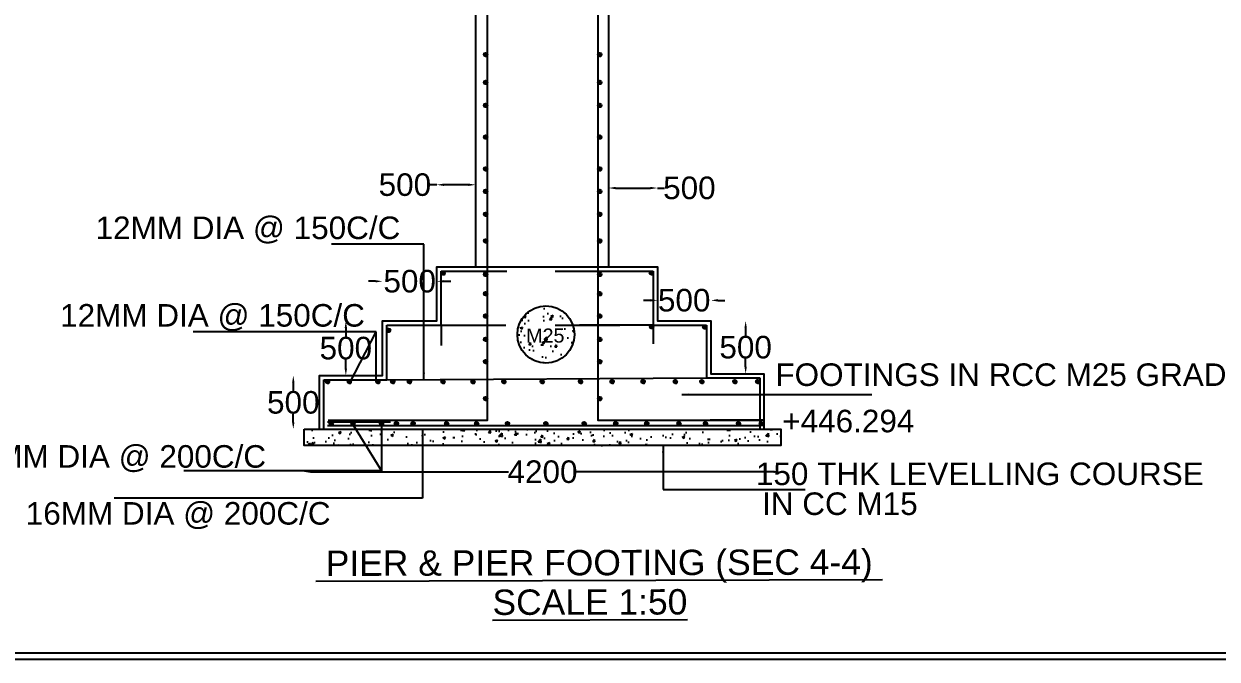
# Model space of a CAD drawing. Header units: inches. Extents: x 508123 to 525314, y -169988 to -157768.
# Drawn here: x 516138 to 520375, y -169988 to -167734 of the extents above; entities that cross this region are included whole.
import ezdxf

# ---------------------------------------------------------------- set-up
doc = ezdxf.new("R2010")
doc.units = ezdxf.units.IN
doc.header["$MEASUREMENT"] = 0
doc.layers.add('DRAWING', color=7, linetype='Continuous')
doc.layers.add('TEXT', color=7, linetype='Continuous')
doc.styles.get("Standard").update_dxf_attribs({"font": 'arial.ttf', "height": 80})
doc.dimstyles.new('ST100', dxfattribs={"dimtxt": 100, "dimasz": 25, "dimexe": 0, "dimexo": 300, "dimgap": 0.09, "dimtad": 0, "dimtih": 1, "dimtoh": 1, "dimdec": 0, "dimzin": 0, "dimdsep": 46, "dimtxsty": 'Standard', "dimcen": 0, "dimse1": 1, "dimse2": 1, "dimadec": 0, "dimazin": 0, "dimtfac": 1, "dimtdec": 0, "dimtofl": 0, "dimtmove": 0, "dimatfit": 3, "dimfxl": 2000, "dimtolj": 1, "dimtzin": 0, "dimarcsym": 0})

# ---------------------------------------------------------------- blocks, each defined once
blk = doc.blocks.new('*D82')
at = {"layer": 'Defpoints', "color": 0, "ltscale": 0.4, "transparency": 16777216}
for p in [(517604.5, -168305), (517604.5, -168596.5), (517742, -168596.5)]:
    blk.add_point(p, dxfattribs=at)
at = {"layer": 'DRAWING', "color": 0, "lineweight": -2, "ltscale": 0.4, "transparency": 16777216}
for p, q in [((517604.5, -168305), (517579.5, -168305)), ((517717, -168305), (517629.5, -168305))]:
    blk.add_line(p, q, dxfattribs=at)
at = {"layer": 'DRAWING', "color": 0, "ltscale": 0.4, "transparency": 16777216}
for points in [[(517629.5, -168300.8), (517629.5, -168309.2), (517604.5, -168305)], [(517717, -168300.8), (517717, -168309.2), (517742, -168305)]]:
    blk.add_solid(points, dxfattribs=at)
at = {"layer": 'DRAWING', "color": 0, "ltscale": 0.4, "transparency": 16777216, "insert": (517491.2, -168305), "char_height": 80, "attachment_point": 5}
blk.add_mtext('\\A1;500', dxfattribs=at)
blk = doc.blocks.new('*D83')
at = {"layer": 'Defpoints', "color": 0, "ltscale": 0.4, "transparency": 16777216}
for p in [(518388, -168316.5), (518214, -168582.5), (518388, -168596.5)]:
    blk.add_point(p, dxfattribs=at)
at = {"layer": 'DRAWING', "color": 0, "lineweight": -2, "ltscale": 0.4, "transparency": 16777216}
for p, q in [((518239, -168316.5), (518363, -168316.5)), ((518388, -168316.5), (518413, -168316.5))]:
    blk.add_line(p, q, dxfattribs=at)
at = {"layer": 'DRAWING', "color": 0, "ltscale": 0.4, "transparency": 16777216}
for points in [[(518239, -168312.3), (518239, -168320.6), (518214, -168316.5)], [(518363, -168312.3), (518363, -168320.6), (518388, -168316.5)]]:
    blk.add_solid(points, dxfattribs=at)
at = {"layer": 'DRAWING', "color": 0, "ltscale": 0.4, "transparency": 16777216, "insert": (518501.3, -168316.5), "char_height": 80, "attachment_point": 5}
blk.add_mtext('\\A1;500', dxfattribs=at)
blk = doc.blocks.new('*D84')
at = {"layer": 'Defpoints', "color": 0, "ltscale": 0.4, "transparency": 16777216}
for p in [(517412, -168647.5), (517412, -168788), (517604.5, -168788)]:
    blk.add_point(p, dxfattribs=at)
at = {"layer": 'DRAWING', "color": 0, "lineweight": -2, "ltscale": 0.4, "transparency": 16777216}
for p, q in [((517387, -168647.5), (517362, -168647.5)), ((517629.5, -168647.5), (517654.5, -168647.5))]:
    blk.add_line(p, q, dxfattribs=at)
at = {"layer": 'DRAWING', "color": 0, "ltscale": 0.4, "transparency": 16777216}
for points in [[(517387, -168643.3), (517387, -168651.7), (517412, -168647.5)], [(517629.5, -168643.3), (517629.5, -168651.7), (517604.5, -168647.5)]]:
    blk.add_solid(points, dxfattribs=at)
at = {"layer": 'DRAWING', "color": 0, "ltscale": 0.4, "transparency": 16777216, "insert": (517508.2, -168647.5), "char_height": 80, "attachment_point": 5}
blk.add_mtext('\\A1;500', dxfattribs=at)
blk = doc.blocks.new('*D85')
at = {"layer": 'Defpoints', "color": 0, "ltscale": 0.4, "transparency": 16777216}
for p in [(518577.5, -168715), (518388, -168788), (518577.5, -168788)]:
    blk.add_point(p, dxfattribs=at)
at = {"layer": 'DRAWING', "color": 0, "lineweight": -2, "ltscale": 0.4, "transparency": 16777216}
for p, q in [((518363, -168715), (518338, -168715)), ((518602.5, -168715), (518627.5, -168715))]:
    blk.add_line(p, q, dxfattribs=at)
at = {"layer": 'DRAWING', "color": 0, "ltscale": 0.4, "transparency": 16777216}
for points in [[(518363, -168710.8), (518363, -168719.2), (518388, -168715)], [(518602.5, -168710.8), (518602.5, -168719.2), (518577.5, -168715)]]:
    blk.add_solid(points, dxfattribs=at)
at = {"layer": 'DRAWING', "color": 0, "ltscale": 0.4, "transparency": 16777216, "insert": (518482.8, -168715), "char_height": 80, "attachment_point": 5}
blk.add_mtext('\\A1;500', dxfattribs=at)
blk = doc.blocks.new('*D86')
at = {"layer": 'Defpoints', "color": 0, "ltscale": 0.4, "transparency": 16777216}
for p in [(518577.5, -168788), (518577.5, -168975.5), (518701, -168975.5)]:
    blk.add_point(p, dxfattribs=at)
at = {"layer": 'DRAWING', "color": 0, "lineweight": -2, "ltscale": 0.4, "transparency": 16777216}
for p, q in [((518701, -168813), (518701, -168840.8)), ((518701, -168950.5), (518701, -168922.7))]:
    blk.add_line(p, q, dxfattribs=at)
at = {"layer": 'DRAWING', "color": 0, "ltscale": 0.4, "transparency": 16777216}
for points in [[(518696.8, -168813), (518705.2, -168813), (518701, -168788)], [(518696.8, -168950.5), (518705.2, -168950.5), (518701, -168975.5)]]:
    blk.add_solid(points, dxfattribs=at)
at = {"layer": 'DRAWING', "color": 0, "ltscale": 0.4, "transparency": 16777216, "insert": (518701, -168881.7), "char_height": 80, "attachment_point": 5}
blk.add_mtext('\\A1;500', dxfattribs=at)
blk = doc.blocks.new('*D87')
at = {"layer": 'Defpoints', "color": 0, "ltscale": 0.4, "transparency": 16777216}
for p in [(517412, -168788), (517281.5, -168982), (517412, -168982)]:
    blk.add_point(p, dxfattribs=at)
at = {"layer": 'DRAWING', "color": 0, "lineweight": -2, "ltscale": 0.4, "transparency": 16777216}
for p, q in [((517281.5, -168813), (517281.5, -168844.1)), ((517281.5, -168957), (517281.5, -168925.9))]:
    blk.add_line(p, q, dxfattribs=at)
at = {"layer": 'DRAWING', "color": 0, "ltscale": 0.4, "transparency": 16777216}
for points in [[(517277.3, -168813), (517285.7, -168813), (517281.5, -168788)], [(517277.3, -168957), (517285.7, -168957), (517281.5, -168982)]]:
    blk.add_solid(points, dxfattribs=at)
at = {"layer": 'DRAWING', "color": 0, "ltscale": 0.4, "transparency": 16777216, "insert": (517281.5, -168885), "char_height": 80, "attachment_point": 5}
blk.add_mtext('\\A1;500', dxfattribs=at)
blk = doc.blocks.new('*D88')
at = {"layer": 'Defpoints', "color": 0, "ltscale": 0.4, "transparency": 16777216}
for p in [(517188, -168982), (517095, -169172.5), (517188, -169172.5)]:
    blk.add_point(p, dxfattribs=at)
at = {"layer": 'DRAWING', "color": 0, "lineweight": -2, "ltscale": 0.4, "transparency": 16777216}
for p, q in [((517095, -169007), (517095, -169036.6)), ((517095, -169147.5), (517095, -169118.4))]:
    blk.add_line(p, q, dxfattribs=at)
at = {"layer": 'DRAWING', "color": 0, "ltscale": 0.4, "transparency": 16777216}
for points in [[(517090.8, -169007), (517099.2, -169007), (517095, -168982)], [(517090.8, -169147.5), (517099.2, -169147.5), (517095, -169172.5)]]:
    blk.add_solid(points, dxfattribs=at)
at = {"layer": 'DRAWING', "color": 0, "ltscale": 0.4, "transparency": 16777216, "insert": (517095, -169077.5), "char_height": 80, "attachment_point": 5}
blk.add_mtext('\\A1;500', dxfattribs=at)
blk = doc.blocks.new('*D89')
at = {"layer": 'Defpoints', "color": 0, "ltscale": 0.4, "transparency": 16777216}
for p in [(517134, -169230), (518825.5, -169230), (518825.5, -169323.5)]:
    blk.add_point(p, dxfattribs=at)
at = {"layer": 'DRAWING', "color": 0, "lineweight": -2, "ltscale": 0.4, "transparency": 16777216}
for p, q in [((517159, -169323.5), (517858.7, -169323.5)), ((518800.5, -169323.5), (518100.8, -169323.5))]:
    blk.add_line(p, q, dxfattribs=at)
at = {"layer": 'DRAWING', "color": 0, "ltscale": 0.4, "transparency": 16777216}
for points in [[(517159, -169319.3), (517159, -169327.7), (517134, -169323.5)], [(518800.5, -169319.3), (518800.5, -169327.7), (518825.5, -169323.5)]]:
    blk.add_solid(points, dxfattribs=at)
at = {"layer": 'DRAWING', "color": 0, "ltscale": 0.4, "transparency": 16777216, "insert": (517979.8, -169323.5), "char_height": 80, "attachment_point": 5}
blk.add_mtext('\\A1;4200', dxfattribs=at)

msp = doc.modelspace()

# ---------------------------------------------------------------- hatches: boundary and pattern name
at = {"layer": 'DRAWING', "ltscale": 0.4}
h = msp.add_hatch(dxfattribs=at)
h.set_pattern_fill('ANSI31', color=256, scale=0.65, style=0)
h.set_pattern_definition([(45, (186105.9, -61724.975), (-0.057452425971, 0.057452425971), [])])
h.paths.add_polyline_path([(517784, -167843, 1), (517771, -167843, 1)])
h = msp.add_hatch(dxfattribs=at)
h.set_pattern_fill('ANSI31', color=256, scale=0.65, style=0)
h.set_pattern_definition([(45, (186511.4, -61724.975), (-0.057452425971, 0.057452425971), [])])
h.paths.add_polyline_path([(518189.5, -167843, 1), (518176.5, -167843, 1)])
h = msp.add_hatch(dxfattribs=at)
h.set_pattern_fill('ANSI31', color=256, scale=0.65, style=0)
h.set_pattern_definition([(45, (186105.9, -61823.975), (-0.057452425971, 0.057452425971), [])])
h.paths.add_polyline_path([(517784, -167942, 1), (517771, -167942, 1)])
h = msp.add_hatch(dxfattribs=at)
h.set_pattern_fill('ANSI31', color=256, scale=0.65, style=0)
h.set_pattern_definition([(45, (186511.4, -61823.975), (-0.057452425971, 0.057452425971), [])])
h.paths.add_polyline_path([(518189.5, -167942, 1), (518176.5, -167942, 1)])
h = msp.add_hatch(dxfattribs=at)
h.set_pattern_fill('ANSI31', color=256, scale=0.65, style=0)
h.set_pattern_definition([(45, (186105.9, -61905.475), (-0.057452425971, 0.057452425971), [])])
h.paths.add_polyline_path([(517784, -168023.5, 1), (517771, -168023.5, 1)])
h = msp.add_hatch(dxfattribs=at)
h.set_pattern_fill('ANSI31', color=256, scale=0.65, style=0)
h.set_pattern_definition([(45, (186511.4, -61905.475), (-0.057452425971, 0.057452425971), [])])
h.paths.add_polyline_path([(518189.5, -168023.5, 1), (518176.5, -168023.5, 1)])
h = msp.add_hatch(dxfattribs=at)
h.set_pattern_fill('ANSI31', color=256, scale=0.65, style=0)
h.set_pattern_definition([(45, (186105.9, -62017.975), (-0.057452425971, 0.057452425971), [])])
h.paths.add_polyline_path([(517784, -168136, 1), (517771, -168136, 1)])
h = msp.add_hatch(dxfattribs=at)
h.set_pattern_fill('ANSI31', color=256, scale=0.65, style=0)
h.set_pattern_definition([(45, (186511.4, -62017.975), (-0.057452425971, 0.057452425971), [])])
h.paths.add_polyline_path([(518189.5, -168136, 1), (518176.5, -168136, 1)])
h = msp.add_hatch(dxfattribs=at)
h.set_pattern_fill('ANSI31', color=256, scale=0.65, style=0)
h.set_pattern_definition([(45, (186105.9, -62130.475), (-0.057452425971, 0.057452425971), [])])
h.paths.add_polyline_path([(517784, -168248.5, 1), (517771, -168248.5, 1)])
h = msp.add_hatch(dxfattribs=at)
h.set_pattern_fill('ANSI31', color=256, scale=0.65, style=0)
h.set_pattern_definition([(45, (186511.4, -62130.475), (-0.057452425971, 0.057452425971), [])])
h.paths.add_polyline_path([(518189.5, -168248.5, 1), (518176.5, -168248.5, 1)])
h = msp.add_hatch(dxfattribs=at)
h.set_pattern_fill('ANSI31', color=256, scale=0.65, style=0)
h.set_pattern_definition([(45, (186105.9, -62210.475), (-0.057452425971, 0.057452425971), [])])
h.paths.add_polyline_path([(517784, -168328.5, 1), (517771, -168328.5, 1)])
h = msp.add_hatch(dxfattribs=at)
h.set_pattern_fill('ANSI31', color=256, scale=0.65, style=0)
h.set_pattern_definition([(45, (186511.4, -62210.475), (-0.057452425971, 0.057452425971), [])])
h.paths.add_polyline_path([(518189.5, -168328.5, 1), (518176.5, -168328.5, 1)])
h = msp.add_hatch(dxfattribs=at)
h.set_pattern_fill('ANSI31', color=256, scale=0.65, style=0)
h.set_pattern_definition([(45, (186105.9, -62291.475), (-0.057452425971, 0.057452425971), [])])
h.paths.add_polyline_path([(517784, -168409.5, 1), (517771, -168409.5, 1)])
h = msp.add_hatch(dxfattribs=at)
h.set_pattern_fill('ANSI31', color=256, scale=0.65, style=0)
h.set_pattern_definition([(45, (186511.4, -62291.475), (-0.057452425971, 0.057452425971), [])])
h.paths.add_polyline_path([(518189.5, -168409.5, 1), (518176.5, -168409.5, 1)])
h = msp.add_hatch(dxfattribs=at)
h.set_pattern_fill('ANSI31', color=256, scale=0.65, style=0)
h.set_pattern_definition([(45, (186105.9, -62385.975), (-0.057452425971, 0.057452425971), [])])
h.paths.add_polyline_path([(517784, -168504, 1), (517771, -168504, 1)])
h = msp.add_hatch(dxfattribs=at)
h.set_pattern_fill('ANSI31', color=256, scale=0.65, style=0)
h.set_pattern_definition([(45, (186511.4, -62385.975), (-0.057452425971, 0.057452425971), [])])
h.paths.add_polyline_path([(518189.5, -168504, 1), (518176.5, -168504, 1)])
h = msp.add_hatch(dxfattribs=at)
h.set_pattern_fill('ANSI31', color=256, scale=0.65, style=0)
h.set_pattern_definition([(45, (185955.4, -62500.475), (-0.057452425971, 0.057452425971), [])])
h.paths.add_polyline_path([(517633.5, -168618.5, 1), (517620.5, -168618.5, 1)])
h = msp.add_hatch(dxfattribs=at)
h.set_pattern_fill('ANSI31', color=256, scale=0.65, style=0)
h.set_pattern_definition([(45, (186694.9, -62499.975), (-0.057452425971, 0.057452425971), [])])
h.paths.add_polyline_path([(518373, -168618, 1), (518360, -168618, 1)])
h = msp.add_hatch(dxfattribs=at)
h.set_pattern_fill('ANSI31', color=256, scale=0.65, style=0)
h.set_pattern_definition([(45, (186105.9, -62504.975), (-0.057452425971, 0.057452425971), [])])
h.paths.add_polyline_path([(517784, -168623, 1), (517771, -168623, 1)])
h = msp.add_hatch(dxfattribs=at)
h.set_pattern_fill('ANSI31', color=256, scale=0.65, style=0)
h.set_pattern_definition([(45, (186511.4, -62504.975), (-0.057452425971, 0.057452425971), [])])
h.paths.add_polyline_path([(518189.5, -168623, 1), (518176.5, -168623, 1)])
h = msp.add_hatch(dxfattribs=at)
h.set_pattern_fill('ANSI31', color=256, scale=0.65, style=0)
h.set_pattern_definition([(45, (186105.9, -62573.475), (-0.057452425971, 0.057452425971), [])])
h.paths.add_polyline_path([(517784, -168691.5, 1), (517771, -168691.5, 1)])
h = msp.add_hatch(dxfattribs=at)
h.set_pattern_fill('ANSI31', color=256, scale=0.65, style=0)
h.set_pattern_definition([(45, (186511.4, -62573.475), (-0.057452425971, 0.057452425971), [])])
h.paths.add_polyline_path([(518189.5, -168691.5, 1), (518176.5, -168691.5, 1)])
h = msp.add_hatch(dxfattribs=at)
h.set_pattern_fill('AR-CONC', color=256, scale=12.893543, angle=0.14120308, style=0)
h.set_pattern_definition([(50.141203, (20793.814, -9080.83), (92.499912, -7.863036), [9.670158, -106.371733]), (355.141203, (20793.81, -9080.83), (-18.128922, 96.939836), [7.736126, -85.097386]), (100.592603, (20801.52, -9081.49), (74.371058, 89.076741), [8.218369, -90.402062]), (46.325403, (20793.75, -9055.04), (137.657364, -21.00208), [14.505236, -159.5576]), (96.776803, (20805.22, -9056.8), (120.201244, 125.894923), [12.327554, -135.603072]), (351.325403, (20793.75, -9055.04), (120.201146, 125.895017), [11.60419, -127.64608]), (21.141203, (20806.66, -9061.46), (77.09017, -51.722013), [9.670158, -106.371733]), (326.141203, (20806.66, -9061.46), (31.141452, 93.574567), [7.736126, -85.097386]), (71.592603, (20813.08, -9065.77), (108.231654, 41.852469), [8.218369, -90.402062]), (37.641203, (20793.814, -9080.83), (1.4620525, 42.925547), [0, -84.065903, 0, -86.386741, 0, -85.419725]), (7.641203, (20793.814, -9080.83), (33.7935554, 50.9370826), [0, -49.253336, 0, -82.1318714, 0, -32.556197]), (327.641203, (20765.06, -9080.902), (68.8355854, -2.7384882), [0, -32.2338585, 0, -100.5696385, 0, -133.448174]), (317.641203, (20752.17, -9080.934), (75.1613245, 13.092351), [0, -41.904016, 0, -66.788555, 0, -94.767544])])
h.paths.add_polyline_path([(517890.49988, -168836.1263, 1), (518093.24739, -168836.1263, 1)])
h.paths.add_polyline_path([(517909.30165, -168802.69992), (518062.20023, -168802.32311), (518062.38767, -168878.38017), (517909.48909, -168878.75699)], flags=24)
h = msp.add_hatch(dxfattribs=at)
h.set_pattern_fill('ANSI31', color=256, scale=0.65, style=0)
h.set_pattern_definition([(45, (186105.9, -62652.975), (-0.057452425971, 0.057452425971), [])])
h.paths.add_polyline_path([(517784, -168771, 1), (517771, -168771, 1)])
h = msp.add_hatch(dxfattribs=at)
h.set_pattern_fill('ANSI31', color=256, scale=0.65, style=0)
h.set_pattern_definition([(45, (186511.4, -62652.975), (-0.057452425971, 0.057452425971), [])])
h.paths.add_polyline_path([(518189.5, -168771, 1), (518176.5, -168771, 1)])
h = msp.add_hatch(dxfattribs=at)
h.set_pattern_fill('ANSI31', color=256, scale=0.65, style=0)
h.set_pattern_definition([(45, (185761.9, -62702.975), (-0.057452425971, 0.057452425971), [])])
h.paths.add_polyline_path([(517440, -168821, 1), (517427, -168821, 1)])
h = msp.add_hatch(dxfattribs=at)
h.set_pattern_fill('ANSI31', color=256, scale=0.65, style=0)
h.set_pattern_definition([(45, (186695.4, -62690.975), (-0.057452425971, 0.057452425971), [])])
h.paths.add_polyline_path([(518373.5, -168809, 1), (518360.5, -168809, 1)])
h = msp.add_hatch(dxfattribs=at)
h.set_pattern_fill('ANSI31', color=256, scale=0.65, style=0)
h.set_pattern_definition([(45, (186883.9, -62691.475), (-0.057452425971, 0.057452425971), [])])
h.paths.add_polyline_path([(518562, -168809.5, 1), (518549, -168809.5, 1)])
h = msp.add_hatch(dxfattribs=at)
h.set_pattern_fill('ANSI31', color=256, scale=0.65, style=0)
h.set_pattern_definition([(45, (186105.9, -62735.475), (-0.057452425971, 0.057452425971), [])])
h.paths.add_polyline_path([(517784, -168853.5, 1), (517771, -168853.5, 1)])
h = msp.add_hatch(dxfattribs=at)
h.set_pattern_fill('ANSI31', color=256, scale=0.65, style=0)
h.set_pattern_definition([(45, (186511.4, -62735.475), (-0.057452425971, 0.057452425971), [])])
h.paths.add_polyline_path([(518189.5, -168853.5, 1), (518176.5, -168853.5, 1)])
h = msp.add_hatch(dxfattribs=at)
h.set_pattern_fill('ANSI31', color=256, scale=0.65, style=0)
h.set_pattern_definition([(45, (186105.9, -62814.475), (-0.057452425971, 0.057452425971), [])])
h.paths.add_polyline_path([(517784, -168932.5, 1), (517771, -168932.5, 1)])
h = msp.add_hatch(dxfattribs=at)
h.set_pattern_fill('ANSI31', color=256, scale=0.65, style=0)
h.set_pattern_definition([(45, (186511.4, -62814.475), (-0.057452425971, 0.057452425971), [])])
h.paths.add_polyline_path([(518189.5, -168932.5, 1), (518176.5, -168932.5, 1)])
h = msp.add_hatch(dxfattribs=at)
h.set_pattern_fill('ANSI31', color=256, scale=0.65, style=0)
h.set_pattern_definition([(45, (185544.9, -62885.475), (-0.057452425971, 0.057452425971), [])])
h.paths.add_polyline_path([(517223, -169003.5, 1), (517210, -169003.5, 1)])
h = msp.add_hatch(dxfattribs=at)
h.set_pattern_fill('ANSI31', color=256, scale=0.65, style=0)
h.set_pattern_definition([(45, (185622.4, -62885.475), (-0.057452425971, 0.057452425971), [])])
h.paths.add_polyline_path([(517300.5, -169003.5, 1), (517287.5, -169003.5, 1)])
h = msp.add_hatch(dxfattribs=at)
h.set_pattern_fill('ANSI31', color=256, scale=0.65, style=0)
h.set_pattern_definition([(45, (185723.9, -62885.475), (-0.057452425971, 0.057452425971), [])])
h.paths.add_polyline_path([(517402, -169003.5, 1), (517389, -169003.5, 1)])
h = msp.add_hatch(dxfattribs=at)
h.set_pattern_fill('ANSI31', color=256, scale=0.65, style=0)
h.set_pattern_definition([(45, (185776.4, -62885.475), (-0.057452425971, 0.057452425971), [])])
h.paths.add_polyline_path([(517454.5, -169003.5, 1), (517441.5, -169003.5, 1)])
h = msp.add_hatch(dxfattribs=at)
h.set_pattern_fill('ANSI31', color=256, scale=0.65, style=0)
h.set_pattern_definition([(45, (185835.9, -62885.475), (-0.057452425971, 0.057452425971), [])])
h.paths.add_polyline_path([(517514, -169003.5, 1), (517501, -169003.5, 1)])
h = msp.add_hatch(dxfattribs=at)
h.set_pattern_fill('ANSI31', color=256, scale=0.65, style=0)
h.set_pattern_definition([(45, (185954.9, -62885.475), (-0.057452425971, 0.057452425971), [])])
h.paths.add_polyline_path([(517633, -169003.5, 1), (517620, -169003.5, 1)])
h = msp.add_hatch(dxfattribs=at)
h.set_pattern_fill('ANSI31', color=256, scale=0.65, style=0)
h.set_pattern_definition([(45, (186061.4, -62885.475), (-0.057452425971, 0.057452425971), [])])
h.paths.add_polyline_path([(517739.5, -169003.5, 1), (517726.5, -169003.5, 1)])
h = msp.add_hatch(dxfattribs=at)
h.set_pattern_fill('ANSI31', color=256, scale=0.65, style=0)
h.set_pattern_definition([(45, (186170.9, -62885.475), (-0.057452425971, 0.057452425971), [])])
h.paths.add_polyline_path([(517849, -169003.5, 1), (517836, -169003.5, 1)])
h = msp.add_hatch(dxfattribs=at)
h.set_pattern_fill('ANSI31', color=256, scale=0.65, style=0)
h.set_pattern_definition([(45, (186307.4, -62885.475), (-0.057452425971, 0.057452425971), [])])
h.paths.add_polyline_path([(517985.5, -169003.5, 1), (517972.5, -169003.5, 1)])
h = msp.add_hatch(dxfattribs=at)
h.set_pattern_fill('ANSI31', color=256, scale=0.65, style=0)
h.set_pattern_definition([(45, (186443.4, -62885.475), (-0.057452425971, 0.057452425971), [])])
h.paths.add_polyline_path([(518121.5, -169003.5, 1), (518108.5, -169003.5, 1)])
h = msp.add_hatch(dxfattribs=at)
h.set_pattern_fill('ANSI31', color=256, scale=0.65, style=0)
h.set_pattern_definition([(45, (186555.4, -62885.475), (-0.057452425971, 0.057452425971), [])])
h.paths.add_polyline_path([(518233.5, -169003.5, 1), (518220.5, -169003.5, 1)])
h = msp.add_hatch(dxfattribs=at)
h.set_pattern_fill('ANSI31', color=256, scale=0.65, style=0)
h.set_pattern_definition([(45, (186665.4, -62885.475), (-0.057452425971, 0.057452425971), [])])
h.paths.add_polyline_path([(518343.5, -169003.5, 1), (518330.5, -169003.5, 1)])
h = msp.add_hatch(dxfattribs=at)
h.set_pattern_fill('ANSI31', color=256, scale=0.65, style=0)
h.set_pattern_definition([(45, (186779.9, -62885.475), (-0.057452425971, 0.057452425971), [])])
h.paths.add_polyline_path([(518458, -169003.5, 1), (518445, -169003.5, 1)])
h = msp.add_hatch(dxfattribs=at)
h.set_pattern_fill('ANSI31', color=256, scale=0.65, style=0)
h.set_pattern_definition([(45, (186873.9, -62885.475), (-0.057452425971, 0.057452425971), [])])
h.paths.add_polyline_path([(518552, -169003.5, 1), (518539, -169003.5, 1)])
h = msp.add_hatch(dxfattribs=at)
h.set_pattern_fill('ANSI31', color=256, scale=0.65, style=0)
h.set_pattern_definition([(45, (186991.4, -62885.475), (-0.057452425971, 0.057452425971), [])])
h.paths.add_polyline_path([(518669.5, -169003.5, 1), (518656.5, -169003.5, 1)])
h = msp.add_hatch(dxfattribs=at)
h.set_pattern_fill('ANSI31', color=256, scale=0.65, style=0)
h.set_pattern_definition([(45, (187072.4, -62885.475), (-0.057452425971, 0.057452425971), [])])
h.paths.add_polyline_path([(518750.5, -169003.5, 1), (518737.5, -169003.5, 1)])
h = msp.add_hatch(dxfattribs=at)
h.set_pattern_fill('ANSI31', color=256, scale=0.65, style=0)
h.set_pattern_definition([(45, (186105.9, -62945.475), (-0.057452425971, 0.057452425971), [])])
h.paths.add_polyline_path([(517784, -169063.5, 1), (517771, -169063.5, 1)])
h = msp.add_hatch(dxfattribs=at)
h.set_pattern_fill('ANSI31', color=256, scale=0.65, style=0)
h.set_pattern_definition([(45, (186511.4, -62945.475), (-0.057452425971, 0.057452425971), [])])
h.paths.add_polyline_path([(518189.5, -169063.5, 1), (518176.5, -169063.5, 1)])
h = msp.add_hatch(dxfattribs=at)
h.set_pattern_fill('ANSI31', color=256, scale=0.65, style=0)
h.set_pattern_definition([(45, (185557.9, -63034.475), (-0.057452425971, 0.057452425971), [])])
h.paths.add_polyline_path([(517236, -169152.5, 1), (517223, -169152.5, 1)])
h = msp.add_hatch(dxfattribs=at)
h.set_pattern_fill('ANSI31', color=256, scale=0.65, style=0)
h.set_pattern_definition([(45, (185635.4, -63034.475), (-0.057452425971, 0.057452425971), [])])
h.paths.add_polyline_path([(517313.5, -169152.5, 1), (517300.5, -169152.5, 1)])
h = msp.add_hatch(dxfattribs=at)
h.set_pattern_fill('ANSI31', color=256, scale=0.65, style=0)
h.set_pattern_definition([(45, (185736.9, -63034.475), (-0.057452425971, 0.057452425971), [])])
h.paths.add_polyline_path([(517415, -169152.5, 1), (517402, -169152.5, 1)])
h = msp.add_hatch(dxfattribs=at)
h.set_pattern_fill('ANSI31', color=256, scale=0.65, style=0)
h.set_pattern_definition([(45, (185789.4, -63034.475), (-0.057452425971, 0.057452425971), [])])
h.paths.add_polyline_path([(517467.5, -169152.5, 1), (517454.5, -169152.5, 1)])
h = msp.add_hatch(dxfattribs=at)
h.set_pattern_fill('ANSI31', color=256, scale=0.65, style=0)
h.set_pattern_definition([(45, (185848.9, -63034.475), (-0.057452425971, 0.057452425971), [])])
h.paths.add_polyline_path([(517527, -169152.5, 1), (517514, -169152.5, 1)])
h = msp.add_hatch(dxfattribs=at)
h.set_pattern_fill('ANSI31', color=256, scale=0.65, style=0)
h.set_pattern_definition([(45, (185967.9, -63034.475), (-0.057452425971, 0.057452425971), [])])
h.paths.add_polyline_path([(517646, -169152.5, 1), (517633, -169152.5, 1)])
h = msp.add_hatch(dxfattribs=at)
h.set_pattern_fill('ANSI31', color=256, scale=0.65, style=0)
h.set_pattern_definition([(45, (186074.4, -63034.475), (-0.057452425971, 0.057452425971), [])])
h.paths.add_polyline_path([(517752.5, -169152.5, 1), (517739.5, -169152.5, 1)])
h = msp.add_hatch(dxfattribs=at)
h.set_pattern_fill('ANSI31', color=256, scale=0.65, style=0)
h.set_pattern_definition([(45, (186183.9, -63034.475), (-0.057452425971, 0.057452425971), [])])
h.paths.add_polyline_path([(517862, -169152.5, 1), (517849, -169152.5, 1)])
h = msp.add_hatch(dxfattribs=at)
h.set_pattern_fill('ANSI31', color=256, scale=0.65, style=0)
h.set_pattern_definition([(45, (186320.4, -63034.475), (-0.057452425971, 0.057452425971), [])])
h.paths.add_polyline_path([(517998.5, -169152.5, 1), (517985.5, -169152.5, 1)])
h = msp.add_hatch(dxfattribs=at)
h.set_pattern_fill('ANSI31', color=256, scale=0.65, style=0)
h.set_pattern_definition([(45, (186456.4, -63034.475), (-0.057452425971, 0.057452425971), [])])
h.paths.add_polyline_path([(518134.5, -169152.5, 1), (518121.5, -169152.5, 1)])
h = msp.add_hatch(dxfattribs=at)
h.set_pattern_fill('ANSI31', color=256, scale=0.65, style=0)
h.set_pattern_definition([(45, (186568.4, -63034.475), (-0.057452425971, 0.057452425971), [])])
h.paths.add_polyline_path([(518246.5, -169152.5, 1), (518233.5, -169152.5, 1)])
h = msp.add_hatch(dxfattribs=at)
h.set_pattern_fill('ANSI31', color=256, scale=0.65, style=0)
h.set_pattern_definition([(45, (186678.4, -63034.475), (-0.057452425971, 0.057452425971), [])])
h.paths.add_polyline_path([(518356.5, -169152.5, 1), (518343.5, -169152.5, 1)])
h = msp.add_hatch(dxfattribs=at)
h.set_pattern_fill('ANSI31', color=256, scale=0.65, style=0)
h.set_pattern_definition([(45, (186792.9, -63034.475), (-0.057452425971, 0.057452425971), [])])
h.paths.add_polyline_path([(518471, -169152.5, 1), (518458, -169152.5, 1)])
h = msp.add_hatch(dxfattribs=at)
h.set_pattern_fill('ANSI31', color=256, scale=0.65, style=0)
h.set_pattern_definition([(45, (186886.9, -63034.475), (-0.057452425971, 0.057452425971), [])])
h.paths.add_polyline_path([(518565, -169152.5, 1), (518552, -169152.5, 1)])
h = msp.add_hatch(dxfattribs=at)
h.set_pattern_fill('ANSI31', color=256, scale=0.65, style=0)
h.set_pattern_definition([(45, (187004.4, -63034.475), (-0.057452425971, 0.057452425971), [])])
h.paths.add_polyline_path([(518682.5, -169152.5, 1), (518669.5, -169152.5, 1)])
h = msp.add_hatch(dxfattribs=at)
h.set_pattern_fill('ANSI31', color=256, scale=0.65, style=0)
h.set_pattern_definition([(45, (187085.4, -63034.475), (-0.057452425971, 0.057452425971), [])])
h.paths.add_polyline_path([(518763.5, -169152.5, 1), (518750.5, -169152.5, 1)])
h = msp.add_hatch(dxfattribs=at)
h.set_pattern_fill('AR-CONC', color=256, scale=12.893543, angle=0.14120308, style=0)
h.set_pattern_definition([(50.141203, (6952.5, -5748.5), (92.499912, -7.863036), [9.670158, -106.371733]), (355.141203, (6952.5, -5748.5), (-18.128922, 96.939836), [7.736126, -85.097386]), (100.592603, (6960.21, -5749.155), (74.371058, 89.076741), [8.218369, -90.402062]), (46.325403, (6952.44, -5722.71), (137.657364, -21.00208), [14.505236, -159.5576]), (96.776803, (6963.91, -5724.46), (120.201244, 125.894923), [12.327554, -135.603072]), (351.325403, (6952.44, -5722.71), (120.201146, 125.895017), [11.60419, -127.64608]), (21.141203, (6965.346, -5729.13), (77.09017, -51.722013), [9.670158, -106.371733]), (326.141203, (6965.35, -5729.13), (31.141452, 93.574567), [7.736126, -85.097386]), (71.592603, (6971.77, -5733.44), (108.231654, 41.852469), [8.218369, -90.402062]), (37.641203, (6952.5, -5748.5), (1.4620525, 42.925547), [0, -84.065903, 0, -86.386741, 0, -85.419725]), (7.641203, (6952.5, -5748.5), (33.7935554, 50.9370826), [0, -49.253336, 0, -82.1318714, 0, -32.556197]), (327.641203, (6923.747, -5748.57), (68.8355854, -2.7384882), [0, -32.2338585, 0, -100.5696385, 0, -133.448174]), (317.641203, (6910.854, -5748.6), (75.1613245, 13.092351), [0, -41.904016, 0, -66.788555, 0, -94.767544])])
h.paths.add_polyline_path([(517134, -169172.5), (517134, -169230), (518825.5, -169230), (518825.5, -169172.5)])

# ---------------------------------------------------------------- linework, layer by layer
for p, q in [((517619.5, -168803), (517619.5, -168611.5)), ((517619.5, -168611.5), (517853.5, -168611.5)), ((518025, -168611.5), (518259, -168611.5)), ((518107.5, -168611.5), (518373, -168611.5)), ((518373, -168611.5), (518373, -168803)), ((517427, -168997), (517427, -168803)), ((517427, -168803), (517619.5, -168803)), ((518373, -168803), (518562.5, -168803)), ((518562.5, -168803), (518562.5, -168990.5)), ((517203, -169172.5), (517203, -168997)), ((517203, -168997), (517427, -168997)), ((518562.5, -168990.5), (518751, -168990.5)), ((518751, -168990.5), (518751, -169172.5)), ((517216, -169146), (517440, -169146)), ((518575.5, -169139.5), (518764, -169139.5))]:
    msp.add_line(p, q, dxfattribs=at)
for points in [[(525314, -157767.5), (508123, -157767.5), (508123, -169988), (525314, -169988)], [(525291.90928, -157789.59072), (508145.09072, -157789.59072), (508145.09072, -169965.90928), (525291.90928, -169965.90928)], [(517134, -169172.5), (518825.5, -169172.5), (518825.5, -169230), (517134, -169230)]]:
    msp.add_lwpolyline(points, close=True, dxfattribs=at)
for points in [[(517218.5, -169140), (517784, -169140), (517784, -165546.5)], [(517742, -165546.5), (517742, -168596.5)], [(518176.5, -165546.5), (518176.5, -169140), (518751, -169140)], [(518214, -165546.5), (518214, -168596.5)], [(517188, -169172.5), (517188, -168982), (517412, -168982), (517412, -168788), (517604.5, -168788), (517604.5, -168596.5), (518388, -168596.5), (518388, -168788), (518577.5, -168788), (518577.5, -168975.5), (518766, -168975.5), (518766, -169172.5)], [(517619.5, -168803), (517619.5, -168875.5)], [(517619.5, -168803), (517849, -168803)], [(518025, -168803), (518254.5, -168803)], [(518373, -168803), (518111.5, -168803)], [(518373, -168803), (518373, -168869)], [(517427, -168997), (518562.5, -168990.5)], [(517216, -169159), (518751, -169159)]]:
    msp.add_lwpolyline(points, dxfattribs=at)
for centre, radius in [((517777.5, -167843), 6.5), ((518183, -167843), 6.5), ((517777.5, -167942), 6.5), ((518183, -167942), 6.5), ((517777.5, -168023.5), 6.5), ((518183, -168023.5), 6.5), ((517777.5, -168136), 6.5), ((518183, -168136), 6.5), ((517777.5, -168248.5), 6.5), ((518183, -168248.5), 6.5), ((517777.5, -168328.5), 6.5), ((518183, -168328.5), 6.5), ((517777.5, -168409.5), 6.5), ((518183, -168409.5), 6.5), ((517777.5, -168504), 6.5), ((518183, -168504), 6.5), ((517627, -168618.5), 6.5), ((518366.5, -168618), 6.5), ((517777.5, -168623), 6.5), ((518183, -168623), 6.5), ((517777.5, -168691.5), 6.5), ((518183, -168691.5), 6.5), ((517991.87363, -168836.1263), 101.37376), ((517777.5, -168771), 6.5), ((518183, -168771), 6.5), ((517433.5, -168821), 6.5), ((518367, -168809), 6.5), ((518555.5, -168809.5), 6.5), ((517777.5, -168853.5), 6.5), ((518183, -168853.5), 6.5), ((517777.5, -168932.5), 6.5), ((518183, -168932.5), 6.5), ((517216.5, -169003.5), 6.5), ((517294, -169003.5), 6.5), ((517395.5, -169003.5), 6.5), ((517448, -169003.5), 6.5), ((517507.5, -169003.5), 6.5), ((517626.5, -169003.5), 6.5), ((517733, -169003.5), 6.5), ((517842.5, -169003.5), 6.5), ((517979, -169003.5), 6.5), ((518115, -169003.5), 6.5), ((518227, -169003.5), 6.5), ((518337, -169003.5), 6.5), ((518451.5, -169003.5), 6.5), ((518545.5, -169003.5), 6.5), ((518663, -169003.5), 6.5), ((518744, -169003.5), 6.5), ((517777.5, -169063.5), 6.5), ((518183, -169063.5), 6.5), ((517229.5, -169152.5), 6.5), ((517307, -169152.5), 6.5), ((517408.5, -169152.5), 6.5), ((517461, -169152.5), 6.5), ((517520.5, -169152.5), 6.5), ((517639.5, -169152.5), 6.5), ((517746, -169152.5), 6.5), ((517855.5, -169152.5), 6.5), ((517992, -169152.5), 6.5), ((518128, -169152.5), 6.5), ((518240, -169152.5), 6.5), ((518350, -169152.5), 6.5), ((518464.5, -169152.5), 6.5), ((518558.5, -169152.5), 6.5), ((518676, -169152.5), 6.5), ((518757, -169152.5), 6.5)]:
    msp.add_circle(centre, radius, dxfattribs=at)

# ---------------------------------------------------------------- texts
at = {"layer": 'TEXT'}
for s, p in [('12MM DIA @ 150C/C', (516392.84651, -168497.70711)), ('12MM DIA @ 150C/C', (516267.14721, -168808.27779)), ('FOOTINGS IN RCC M25 GRADE', (518806.50577, -169018.73443)), ('+446.294', (518831.03136, -169183.26661)), ('16MM DIA @ 200C/C', (515916.14721, -169308.77779)), ('150 THK LEVELLING COURSE', (518737.38476, -169370.46432)), ('IN CC M15', (518759.30132, -169476.56885)), ('16MM DIA @ 200C/C', (516145.14674, -169510.77775))]:
    msp.add_text(s, height=80, dxfattribs=at).set_placement(p)
for s, p in [('%%U PIER & PIER FOOTING (SEC 4-4) ', (517175.4392, -169693.04694)), ('%%USCALE 1:50', (517802.32541, -169831.27173))]:
    msp.add_text(s, height=90, rotation=0.14120308, dxfattribs=at).set_placement(p)
at = {"layer": 'TEXT', "insert": (517921.83242, -168815.16908), "char_height": 50, "width": 224.5694065, "attachment_point": 1, "rotation": 0.14120308}
msp.add_mtext('M25', dxfattribs=at)

# ---------------------------------------------------------------- dimensions: what is measured, and where the dimension line sits
at = {"layer": 'DRAWING', "ltscale": 0.4}
for base, p1, p2, text, picture, middle in [((517604.5, -168305), (517742, -168596.5), (517604.5, -168596.5), '500', '*D82', (517491.16989, -168305)), ((518388, -168316.475), (518214, -168582.475), (518388, -168596.5), '500', '*D83', (518501.33011, -168316.475)), ((517412, -168647.5), (517604.5, -168788), (517412, -168788), '500', '*D84', (517508.25, -168647.5)), ((518577.5, -168715), (518388, -168788), (518577.5, -168788), '500', '*D85', (518482.75, -168715)), ((518825.5, -169323.5), (517134, -169230), (518825.5, -169230), '4200', '*D89', (517979.75, -169323.5))]:
    dim = msp.add_linear_dim(base=base, p1=p1, p2=p2, text=text, dimstyle='ST100', dxfattribs=at)
    dim.commit()
    dim.dimension.update_dxf_attribs({"geometry": picture, "text_midpoint": middle})
for base, p1, p2, picture, middle in [((517281.5, -168982), (517412, -168788), (517412, -168982), '*D87', (517281.5, -168885)), ((518701, -168975.5), (518577.5, -168788), (518577.5, -168975.5), '*D86', (518701, -168881.75))]:
    dim = msp.add_linear_dim(base=base, p1=p1, p2=p2, angle=90, text='500', dimstyle='ST100', dxfattribs=at)
    dim.commit()
    dim.dimension.update_dxf_attribs({"geometry": picture, "text_midpoint": middle})
dim = msp.add_linear_dim(base=(517095, -169172.5), p1=(517188, -168982), p2=(517188, -169172.5), angle=90, text='500', dimstyle='ST100', dxfattribs=at)
dim.commit()
dim.dimension.update_dxf_attribs({"geometry": '*D88', "text_midpoint": (517095, -169077.5), "dimtype": 160})

# ---------------------------------------------------------------- leaders
for points in [[(517558.46421, -168996.24745), (517558.46421, -168516), (517230.5, -168516)], [(517389.31727, -169005.50595), (517389.31727, -168827), (516740, -168827)], [(517294, -169010), (517389.31727, -168827)], [(518475, -169049.5), (519148.5, -169049.5)], [(517408.5, -169152.5), (517408.5, -169320.5), (516706, -169320.5)], [(517308.68459, -169158.77791), (517408.5, -169320.5)], [(517553.5, -169172.5), (517553.5, -169417.5), (516459.5, -169417.5)], [(518408, -169230), (518408, -169386), (518912, -169386)]]:
    msp.add_leader(points, dimstyle='ST100', override={"dimgap": 0.09, "dimtad": 0}, dxfattribs=at)

doc.saveas('drawing.dxf')
